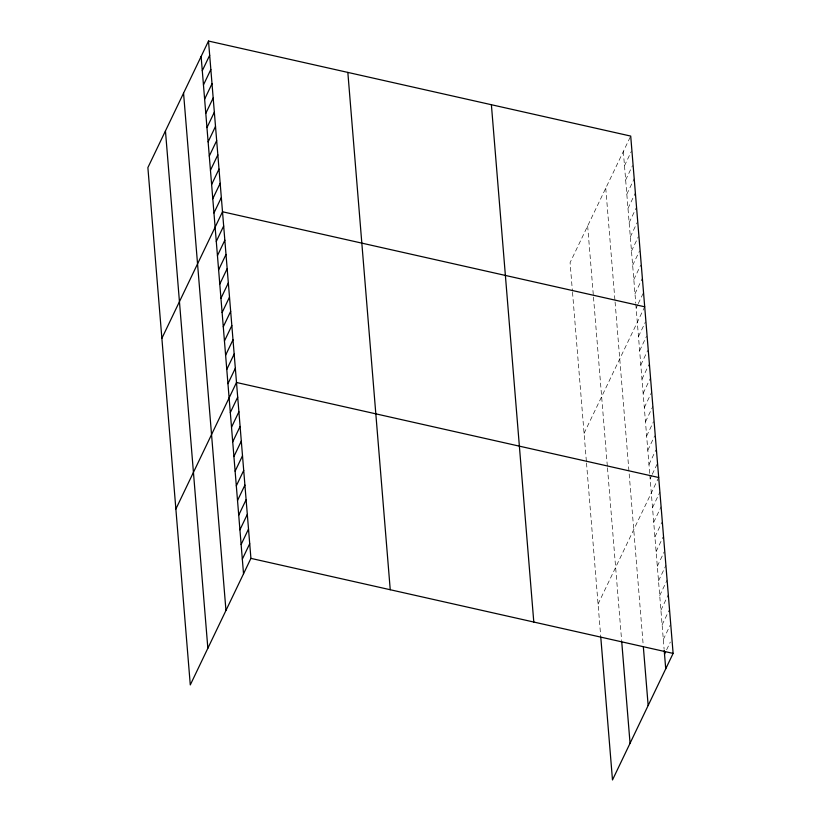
<?xml version="1.0" encoding="UTF-8"?>
<svg xmlns="http://www.w3.org/2000/svg" width="821" height="821" viewBox="0 0 821 821"><rect width="100%" height="100%" fill="white"/><g stroke="black" fill="none" stroke-linecap="round" stroke-linejoin="round"><path stroke-width="0.62" stroke-dasharray="4.11 3.08" d="M630.189 137.179L570.082 262.628L572.411 291.086M624.483 165.739L631.349 151.413M625.653 179.963L632.519 165.637M626.823 194.187L634.212 178.762M627.983 208.411L635.382 192.986M629.153 222.645L636.542 207.21M630.323 236.869L637.178 222.542M631.482 251.093L638.348 236.766M632.652 265.316L639.518 250.99M633.812 279.55L640.678 265.224M634.982 293.774L642.371 278.34M636.152 307.998L637.732 304.694M638.266 303.596L643.541 292.574M584.08 433.344L644.711 306.797M638.481 336.456L645.347 322.13M639.651 350.68L646.507 336.353M640.811 364.904L647.677 350.577M641.981 379.128L648.847 364.801M643.141 393.362L650.54 377.927M644.311 407.585L651.7 392.151M645.48 421.809L652.869 406.385M646.64 436.033L653.506 421.707M647.81 450.257L654.676 435.941M648.98 464.491L655.835 450.165M650.14 478.715L651.73 475.41M652.254 474.302L657.005 464.388M598.068 604.061L658.175 478.612M652.51 507.594L659.899 492.169M653.711 522.259L661.1 506.824M654.912 536.913L661.777 522.587M656.112 551.568L662.978 537.242M657.313 566.223L664.179 551.907M658.514 580.888L665.903 565.453M659.715 595.543L667.114 580.119M660.915 610.198L668.315 594.773M662.116 624.853L668.982 610.537M663.317 639.518L670.182 625.192M666.631 649.76L670.326 642.053M623.324 151.505L635.762 303.257M635.854 304.437L649.75 473.974M649.852 475.154L664.117 649.288M605.754 188.183L614.98 300.804M615.083 301.984L643.254 645.645M587.651 225.96L593.388 295.909M593.48 297.089L607.376 466.626M607.478 467.806L621.641 640.678M572.514 292.266L586.41 461.802M586.502 462.982L600.674 635.823"/><path stroke-width="1.23" d="M208.513 41.05L147.883 167.597L190.287 684.919L250.918 558.372L208.513 41.05L630.713 136.081L673.117 653.403L612.487 779.95L600.767 637.045M202.294 70.709L209.683 55.274M203.454 84.932L210.843 69.498M204.624 99.156L212.013 83.732M205.784 113.38L213.183 97.956M206.954 127.614L214.343 112.179M208.124 141.838L215.513 126.403M209.283 156.062L216.682 140.637M210.453 170.286L217.842 154.861M211.623 184.52L219.012 169.085M212.783 198.744L220.172 183.309M213.953 212.967L221.342 197.543M161.881 338.314L222.512 211.767L644.711 306.797M216.282 241.425L223.671 225.991M217.452 255.649L224.841 240.214M218.612 269.873L226.011 254.448M219.782 284.097L227.171 268.672M220.952 298.321L228.341 282.896M222.111 312.555L229.5 297.12M223.281 326.779L230.67 311.354M224.441 341.002L231.84 325.578M225.611 355.226L233 339.802M226.781 369.46L234.17 354.025M227.94 383.684L235.34 368.26M175.868 509.03L236.499 382.483L658.699 477.514M230.311 412.563L237.7 397.138M231.512 427.228L238.901 411.793M232.712 441.883L240.101 426.458M233.913 456.538L241.302 441.113M235.114 471.192L242.503 455.768M236.315 485.858L243.714 470.423M237.515 500.512L244.915 485.088M238.716 515.167L246.115 499.743M239.917 529.822L247.316 514.398M241.128 544.487L248.517 529.052M242.328 559.142L249.717 543.718M664.528 654.173L665.574 651.966M250.918 558.372L673.117 653.403M664.22 650.509L665.728 668.828M643.346 646.866L648.159 705.496M621.743 641.899L630.056 743.282M491.389 104.719L533.794 622.041M347.837 72.412L390.242 589.735M201.124 56.475L243.529 573.797M183.555 93.142L225.96 610.465M165.452 130.929L207.857 648.251"/></g></svg>
